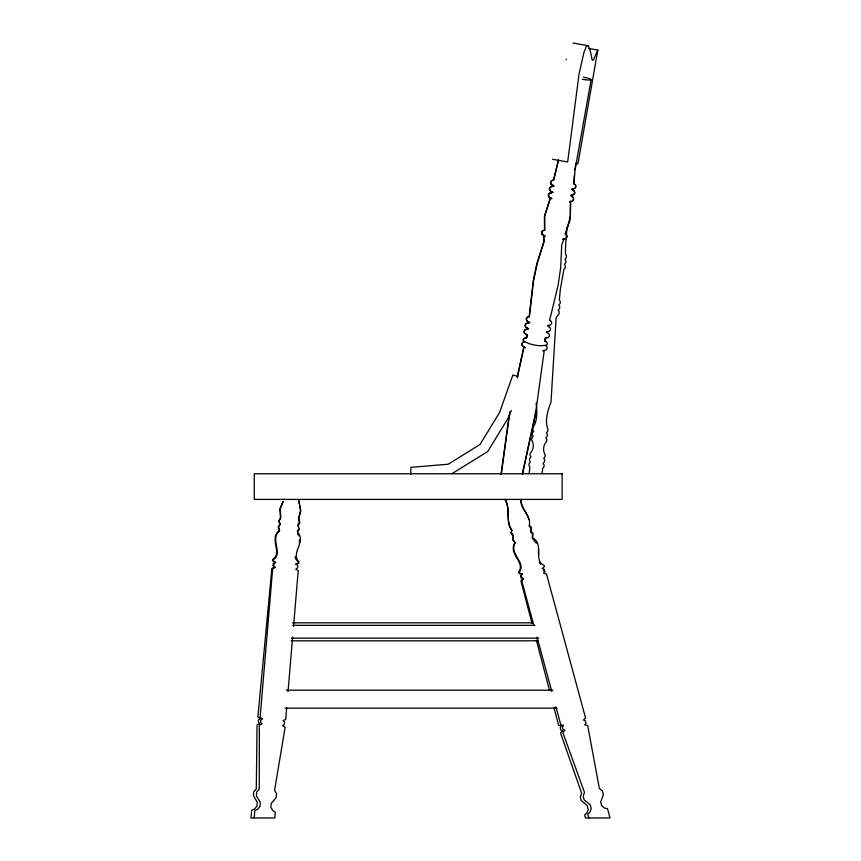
<?xml version="1.0" encoding="UTF-8"?>
<svg xmlns="http://www.w3.org/2000/svg" width="861" height="861" viewBox="0 0 861 861"><rect width="100%" height="100%" fill="white"/><g stroke="black" fill="none" stroke-linecap="round" stroke-linejoin="round"><path stroke-width="1.29" d="M299.445 543.625L299.51 539.707M570.477 214.572L570.38 203.766M573.867 182.521L574.448 174.88M254.221 817.95L254.845 810.492L257.514 809.437L260.033 806.466L260.356 802.603L256.384 795.919L256.707 792.045L259.226 789.074L259.365 726.307L259.473 725.027L262.142 723.972L260.592 722.39L260.775 720.183L262.573 718.881L260.119 717.396L272.668 568.518L275.337 567.464L273.776 565.881L273.97 563.675L275.768 562.373L273.314 560.888L273.421 559.618C283.56 552.891 269.267 538.814 279.728 530.667L278.587 527.341L280.255 524.306L279.125 520.98L280.794 517.945L280.202 508.883L283.118 501.597M286.691 707.559L285.691 719.527L283.021 720.592L284.582 722.175L284.388 724.381L282.591 725.683L285.045 727.168L284.937 728.438L274.573 790.355L276.553 793.702L276.23 797.577L271.193 803.507L270.86 807.37L272.851 810.718L275.305 812.203L274.82 817.95L250.981 817.95L251.713 810.179L254.382 809.146L256.933 806.208L257.299 802.344L253.382 795.618L253.747 791.754L256.298 788.805L257.041 726.038L257.159 724.768L259.839 723.735L258.3 722.131L258.504 719.936L260.313 718.644L257.88 717.138L271.861 568.389L274.53 567.367L272.991 565.763L273.195 563.557L275.003 562.276L272.571 560.769L272.689 559.489C282.892 552.87 268.74 538.652 279.276 530.613L278.168 527.276L279.868 524.252L278.77 520.916L280.471 517.902L279.954 508.84L282.946 501.576M288.037 691.609L292.632 637.086M293.536 626.442L298.24 570.66L295.786 569.175L297.583 567.873L297.766 565.666L296.216 564.084L298.875 563.019L298.982 561.749C290.114 553.429 306.57 541.935 297.615 532.163L299.294 529.074L298.154 525.802L299.832 522.713L298.692 519.441L300.79 510.605L298.735 500.349M567.033 227.024L565.483 247.301L565.526 254.156L566.473 255.857L566.269 257.805L564.977 259.258L565.935 260.958L565.731 262.906L564.429 264.359L565.386 266.06L565.182 268.008L563.89 269.461L560.296 289.705L559.338 299.94L560.296 301.641L560.091 303.578L558.8 305.042L559.747 306.742L559.542 308.69L558.251 310.143L559.209 311.843L558.993 313.791L556.152 317.666L550.986 402.259C547.628 410.568 544.626 420.674 547.94 429.327L547.736 431.275L546.434 432.728L547.392 434.439L547.187 436.376L545.896 437.84L546.853 439.54L546.638 441.478C543.151 444.879 542.527 450.777 545.217 454.845L545.002 456.782L543.711 458.246L544.669 459.946L544.464 461.883L543.162 463.347L544.12 465.048L543.915 466.985L542.624 468.449L542.075 473.55M538.566 554.549L538.502 549.361M529.181 473.464L529.87 467.082L528.912 465.381L529.117 463.444L530.408 461.98L529.461 460.28L529.666 458.343L530.957 456.879L529.999 455.178L530.204 453.241C533.702 449.829 534.326 443.942 531.635 439.874L531.84 437.937L533.142 436.473L532.184 434.773L532.389 432.835L533.68 431.372L532.733 429.671L532.937 427.723C537.598 420.771 537.189 411.246 536.112 403.196M588.924 48.485L597.771 50.046L597.674 50.917L577.946 163.762L575.697 163.364M570.176 216.961L567.065 228.811M501.005 474.465L509.152 415.443M501.242 474.497L509.938 411.558M535.144 414.615L535.682 410.686M544.841 340.784L545.25 338.125M526.921 329.289L527.147 328.041M528.041 323.026L528.256 321.777M529.149 316.762L533.293 280.686L536.909 263.52L543.775 241.833L543.635 235.354M544.518 230.339L544.443 216.122L550.308 197.772M550.254 197.793L548.661 196.728L548.231 194.834L549.286 193.187L551.126 192.724L551.427 191.519M552.321 186.503L552.536 185.255L550.889 184.2L550.459 182.306L551.514 180.659L553.106 180.153M553.429 180.24L558.305 160.146M527.169 329.332L527.395 328.073L528.751 328.988L525.737 327.029L525.307 325.135L526.362 323.488L529.397 322.595L526.125 323.445L525.07 325.092L525.49 326.986L527.083 328.052M528.277 323.069L528.503 321.82L529.859 322.724L526.846 320.766L526.426 318.871L527.481 317.225M529.397 316.805L533.529 280.718L537.156 263.563L544.023 241.876L543.872 235.397M544.765 230.382L544.69 216.165L550.556 197.815M551.449 192.81L551.675 191.562L553.031 192.466L549.77 190.464L549.35 188.57L550.405 186.923L551.998 186.417M552.558 186.546L552.784 185.298L554.14 186.202L551.126 184.243L550.706 182.349L551.761 180.702L553.354 180.197M553.677 180.283L558.552 160.189M574.836 169.778L575.998 163.246M591.12 79.642L575.073 169.821L573.889 183.813L575.546 184.867L575.966 186.762L574.911 188.408L571.639 189.259L574.674 188.365M570.305 202.561L570.531 201.313M571.413 196.297L571.639 195.049M572.533 190.033L572.759 188.785M548.5 326.599L548.715 325.35L547.359 325.781L550.631 324.931L551.686 323.284L551.266 321.39L549.673 320.324M549.609 320.335L558.165 285.034L560.683 267.674L561.716 244.965L564.084 238.927L562.739 239.358L566 238.508L567.065 236.861L566.635 234.967L565.042 233.901L569.96 220.577L570.768 201.356L569.412 201.786L572.683 200.936L573.738 199.289L573.318 197.384L571.726 196.319M571.661 196.34L571.887 195.092L570.531 195.522L572.21 195.178M572.78 190.077L572.995 188.828M566.151 59.85L566.28 59.215M517.31 376.58L523.811 346.822M517.278 377.914L524.048 346.865L525.404 347.769L522.153 345.778L521.723 343.873L522.778 342.237L524.371 341.72M522.261 474.142L534.961 415.928M522.509 474.185L535.208 415.971L544.26 350.395L542.914 350.836L546.175 349.975L547.23 348.339L546.81 346.434L545.217 345.369M283.85 499.412L284.625 499.412M511.219 410.471L509.023 416.67L487.713 451.541L451.971 473.658M597.771 50.046L593.369 59.969A103.546 7.168 -80 0 1 591.798 58.602L591.518 56.751A524.446 50.788 -80 0 0 589.581 48.883L588.16 45.719L573.006 43.05M298.864 529.224L297.271 531.022M549.533 193.23L548.479 194.877L548.898 196.771L551.912 198.73L550.491 197.836M573.555 194.629L574.61 192.982L574.19 191.088M572.447 200.893L573.501 199.246L573.071 197.341L571.478 196.276M524.177 338.416L523.38 339.643L523.703 341.074M525.361 338.061L526.964 336.393L526.028 334.294L527.632 335.252L524.381 333.25L523.951 331.356L525.006 329.709L526.598 329.203M295.441 564.192L298.121 563.169M552.235 186.46L550.642 186.966L549.587 188.613L550.018 190.507M551.201 192.767L552.558 192.337L550.879 192.681M571.962 195.135L573.803 194.672L574.857 193.025L574.427 191.131L572.597 190.012M544.195 230.253L542.602 230.759L541.547 232.405L541.978 234.31L543.571 235.376M544.443 230.296L542.85 230.802L541.795 232.448L542.215 234.343L545.228 236.301L543.808 235.419M529.074 316.719L527.233 317.182L526.179 318.828L526.609 320.722L528.202 321.799M526.846 329.246L525.253 329.752L524.198 331.399L524.618 333.293M525.705 337.921L523.929 338.373L523.133 339.6L523.456 341.031C530.204 344.852 538.975 346.757 546.595 345.078L547.381 343.84L547.069 342.42L544.464 340.73L545.53 341.386M524.618 341.763L523.025 342.28L521.97 343.916L522.39 345.821M525.458 337.878L526.964 337.663L525.608 338.093L527.212 336.436L526.275 334.337M588.16 45.719L586.513 46.042L584.102 51.832L579.033 74.068L567.668 161.943L552.514 159.274M292.546 622.837L532.572 622.837M292.762 625.323L534.907 625.323M291.416 638.141L538.943 638.141M291.201 640.799L537.931 640.799M286.455 690.188L552.966 690.188M285.12 708.151L556.981 708.151M517.859 376.526L512.887 374.976L499.584 412.462L480.007 444.513L448.172 464.219L410.923 467.34L410.783 474.11M529.084 525.856L531.248 528.557L530.699 532.033L532.55 533.551L532.313 538.211L536.381 543.259M573.706 183.759L575.299 184.824L575.729 186.719M548.554 326.577L550.147 327.643L550.577 329.548L549.522 331.194L546.251 332.045L547.607 331.614L547.381 332.863L549.038 333.907L549.458 335.812L548.403 337.458L545.131 338.308L546.487 337.878L544.895 339.535L545.82 341.634M296.787 560.403L298.24 561.889M298.584 526.835L297.874 524.661L299.574 521.648L298.466 518.311L300.532 510.767L299.66 505.59M539.33 562.707L540.643 564.299M297.68 533.486L298.724 535.876M295.022 556.733L296.066 559.661M588.752 817.95L587.708 814.108L589.85 812.203L591.206 808.544L590.183 804.798L584.167 799.88L583.145 796.124L584.501 792.475L563.159 733.443L562.825 732.205L564.967 730.3L562.965 729.342L562.384 727.211L563.632 725.371L560.823 724.811L555.926 706.784M533.917 625.646L521.691 580.626L523.832 578.721L521.831 577.763L521.26 575.632L522.498 573.792L519.689 573.232L519.355 571.995C526.577 562.211 508.334 553.871 515.373 542.645L513.178 539.912L513.371 535.251L511.176 532.561L512.037 530.322C505.289 521.153 510.971 509.174 505.052 499.412C510.821 509.238 505.063 521.163 511.714 530.387L510.831 532.625L513.317 536.564L512.758 539.987L514.932 542.742C507.786 553.903 525.953 562.416 518.634 572.135L518.957 573.372L521.755 573.953L520.496 575.783L521.056 577.925L523.047 578.904L520.883 580.788L532.001 623.332M537.06 637.237L551.74 691.329M543.603 569.745L544.163 571.887M528.794 519.377C527.384 512.499 520.496 507.786 520.991 500.252M536.381 640.121L549.522 690.479M553.903 707.258L558.628 725.339L561.426 725.92L560.167 727.749L560.726 729.891L562.717 730.871L560.565 732.754L560.888 733.981L581.649 793.229L580.26 796.866L581.25 800.622L587.224 805.605L588.203 809.362L586.815 812.999L584.651 814.883L585.458 817.95L610.018 817.95L607.511 808.716L604.702 808.156L601.688 805.692L600.677 801.946L603.378 794.649L602.366 790.893L599.353 788.439L587.912 726.706L587.579 725.468L584.77 724.908L586.018 723.068L585.437 720.937L583.435 719.979L585.577 718.074L546.444 573.889L543.635 573.329L544.884 571.489L544.303 569.358L542.301 568.4L544.443 566.495L544.109 565.257C532.927 560.468 544.453 544.055 532.701 537.931L532.905 533.271L531.033 531.764L531.226 527.104L529.364 525.608C531.302 515.685 521.109 509.604 521.023 500.08M566.387 234.924L566.818 236.818M298.573 500.489L298.95 503.082M583.403 77.135A8.976 1.152 10.1 0 1 591.098 79.707A8.976 1.152 10.1 0 1 582.273 79.266M562.125 473.765L254.264 473.765L254.264 499.412L562.125 499.412L562.125 473.765"/></g></svg>
